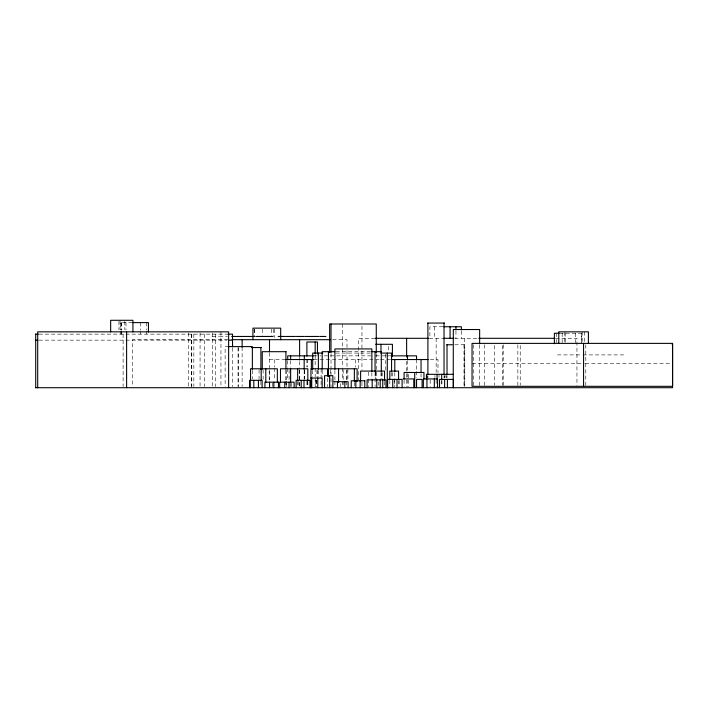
<?xml version="1.0" encoding="UTF-8"?>
<svg xmlns="http://www.w3.org/2000/svg" width="708" height="708" viewBox="0 0 708 708"><rect width="100%" height="100%" fill="white"/><g stroke="black" fill="none" stroke-linecap="round" stroke-linejoin="round"><path stroke-width="0.53" stroke-dasharray="3.54 2.66" d="M408.516 377.86L408.516 373.55M132.184 322.6L120.254 322.6L120.254 329.946M442.792 326.76L429.889 326.76L429.889 338.3M559.754 333.22L581.587 333.22L581.587 342.663M39.011 334.149L229.365 334.149M212.037 336.45L218.692 336.45M219.427 336.45L227.48 336.45M374.886 338.3L358.469 338.3L358.469 380.019M429.252 338.3L442.792 338.3M454.669 338.3L478.316 338.3M555.665 338.3L576.949 338.3L576.949 385.515M227.87 339.69L132.476 339.69L132.476 386.612M332.663 339.69L347 339.69L347 349.504M39.011 340.15L226.994 340.15M454.784 344.769L464.784 344.769L464.784 386.603M228.746 346.61L225.126 346.61L225.126 386.621M336.026 351.69L370.726 351.69M335.875 353.08L370.877 353.08M557.515 354.903L581.834 354.903M582.941 354.903L624.934 354.903M313.759 355.85L321.105 355.85M324.202 355.85L371.266 355.85M375.629 355.85L379.992 355.85M382.178 355.85L386.064 355.85M386.851 355.85L391.32 355.85M269.518 359.54L285.421 359.54M313.759 359.54L373.293 359.54M375.629 359.54L379.992 359.54M380.523 359.54L386.391 359.54M386.851 359.54L391.32 359.54M430.314 359.54L437.986 359.54L437.986 372.541M472.05 363.7L584.268 363.7M585.374 363.7L672.6 363.7M585.79 344.769L585.79 385.506M584.445 331.84L584.445 342.327M582.18 331.84L582.18 342.327M581.303 333.22L581.303 342.663M575.356 333.22L575.356 342.663M565.064 332.884L565.064 342.327M564.94 331.84L564.94 342.327M562.17 333.22L562.17 342.663M556.258 333.22L556.258 342.663M520.23 345.522L520.23 385.24M517.858 344.769L517.858 385.506M503.22 344.769L503.22 385.506M502.547 345.522L502.547 385.24M494.52 345.522L494.52 385.24M484.617 344.769L484.617 385.506M479.643 344.893L479.643 385.515M473.528 344.769L473.528 387.71M464.466 338.3L464.466 386.612M463.988 344.769L463.988 386.603M461.386 330.955L461.386 338.3M455.952 330.955L455.952 338.3M447.022 375.594L447.022 377.798M446.677 375.594L446.677 377.798M445.102 375.346L445.102 377.408M444.491 375.656L444.491 377.842M444.031 375.656L444.031 377.842M441.934 380.497L441.934 386.674M441.686 380.497L441.686 386.674M439.004 374.32L439.004 377.408M436.155 338.3L436.155 372.337M436.155 380.019L436.155 386.612M434.942 375.346L434.942 377.408M434.677 326.76L434.677 338.3M430.19 380.028L430.19 386.612M427.897 375.656L427.897 377.842M427.588 375.656L427.588 377.842M421.048 373.62L421.048 377.957M416.543 359.54L416.543 370.373M416.543 371.461L416.543 377.957M408.259 380.028L408.259 386.612M407.525 360.62L407.525 372.541M407.525 373.62L407.525 386.621M406.631 361.354L406.631 386.612M404.1 380.09L404.1 386.621M399.197 380.435L399.197 386.665M398.586 380.435L398.586 386.665M394.799 372.541L394.799 386.621M394.577 380.435L394.577 386.665M392.409 372.514L392.409 377.939M391.568 372.558L391.568 377.966M389.816 380.435L389.816 386.665M388.426 346.478L388.426 350.814M385.789 354.159L385.789 370.39M384.559 381.47L384.559 386.665M382.178 372.541L382.178 379.037M381.302 372.426L381.302 378.975M380.984 372.514L380.984 379.028M378.762 381.816L378.762 386.727M376.267 353.646L376.267 378.922M375.78 371.081L375.78 378.355M375.665 372.514L375.665 379.028M375.063 372.426L375.063 386.612M371.85 372.62L371.85 379.09M368.461 372.125L368.461 378.355M368.461 379.399L368.461 386.665M361.956 326.184L361.956 370.125M361.956 382.214L361.956 386.612M355.389 359.54L355.389 367.125M354.363 382.444L354.363 386.656M347.894 368.779L347.894 380.346M347 350.602L347 369.151M347 370.249L347 380.063M346.398 369.824L346.398 380.346M346.398 381.4L346.398 386.656M343.168 369.824L343.168 380.346M343.168 381.4L343.168 386.656M342.566 323.99L342.566 366.832M342.566 367.93L342.566 380.019M342.566 381.116L342.566 386.612M340.707 383.709L340.707 386.71M334.911 370.47L334.911 380.169M334.911 381.24L334.911 386.63M331.017 353.646L331.017 387.71M330.76 369.824L330.76 374.036M327.592 378.24L327.592 386.656M322.193 370.249L322.149 376.877M321.122 368.779L321.122 386.656M318.379 370.39L318.379 376.886M317.458 370.293L317.458 376.824M316.919 370.373L316.919 376.877M316.733 380.169L316.733 386.63M316.396 380.169L316.396 386.63M315.618 380.169L315.618 386.63M315.175 355.053L315.175 367.027M315.175 368.116L315.175 376.824M315.175 377.913L315.175 386.621M312.706 370.39L312.706 376.886M307.821 381.4L307.821 386.656M307.626 359.407L307.626 367.027M307.626 381.178L307.626 386.621M306.891 359.407L306.891 367.027M306.891 381.178L306.891 386.621M304.493 369.824L304.493 379.293M304.316 370.373L304.316 379.037M304.166 370.373L304.166 379.037M299.608 357.151L299.608 360.425M299.608 361.514L299.608 369.151M299.608 370.249L299.608 386.612M299.413 369.824L299.413 386.656M298.21 381.4L298.21 386.656M297.67 381.4L297.67 386.656M291.218 383.09L291.218 386.78M290.652 360.62L290.652 367.125M290.652 383.373L290.634 386.656M289.085 369.824L289.085 380.346M287.722 360.62L287.722 367.125M287.722 368.204L287.722 380.125M286.598 383.09L286.598 386.78M286.12 370.249L286.12 380.063M286.12 381.161L286.12 386.612M285.926 370.249L285.926 380.063M285.926 381.161L285.926 386.612M274.456 329.193L274.456 337.583M274.545 359.54L274.545 367.125M274.545 368.204L274.545 380.125M273.598 329.193L273.598 335.486M272.359 383.09L272.359 386.78M271.359 329.193L271.359 335.486M269.5 352.779L269.518 380.125M269.208 369.824L269.208 380.346M263.119 369.824L263.119 379.293M262.252 329.193L262.252 335.486M260.889 381.196L260.889 386.621M259.057 369.824L259.057 379.293M254.553 329.193L254.553 335.486M254.19 329.193L254.19 335.486M252.367 370.408L252.367 379.054M242.127 347.327L242.127 386.612M238.454 347.539L238.454 386.621M238.038 347.539L238.038 386.621M232.525 347.894L232.525 386.603M220.949 331.84L220.949 386.612M215.436 334.149L215.436 386.603M212.338 332.928L212.338 386.612M204.453 334.149L204.453 386.603M200.063 332.928L200.063 386.612M193.842 334.149L193.842 386.603M191.779 334.149L191.779 386.603M191.523 334.149L191.523 386.603M188.744 332.928L188.744 386.612M146.538 322.6L146.538 329.946M146.538 330.999L146.538 334.149M140.281 322.6L140.281 329.946M140.281 330.999L140.281 334.149M125.989 322.6L125.989 329.946M124.829 321.344L124.829 329.742M123.112 334.149L123.112 386.603M121.546 322.6L121.546 329.946M121.546 330.999L121.546 334.149M121.21 322.6L121.21 329.946M121.21 330.999L121.21 334.149M120.254 330.999L120.254 334.149M120.077 320.29L120.077 329.742M118.935 321.344L118.935 329.742"/><path stroke-width="1.06" d="M132.361 322.6L148.441 322.6L148.441 332.043M427.588 323.06L444.491 323.06M443.863 326.76L461.386 326.76L461.386 329.901M559.267 333.22L554.382 333.22L554.382 343.716M35.4 334.149L38.276 334.149M228.1 334.149L232.525 334.149L232.525 346.787M231.684 336.45L236.392 336.45M237.083 336.45L241.171 336.45M241.826 336.45L250.305 336.45M250.951 336.45L255.048 336.45M256.172 336.45L264.164 336.45M264.332 336.45L273.164 336.45M278.173 336.45L285.342 336.45M286.165 336.45L295.484 336.45M296.422 336.45L304.413 336.45M305.316 336.45L309.405 336.45M309.989 336.45L318.821 336.45M319.821 336.45L325.928 336.45M375.382 338.3L428.499 338.3M443.774 338.3L453.58 338.3M478.803 338.3L554.895 338.3M231.985 339.69L330.459 339.69M35.4 340.15L37.913 340.15M229.365 340.15L232.525 340.15M375.665 344.3L392.409 344.3L392.409 356.239M446.677 344.769L452.324 344.769M672.087 344.769L672.547 344.769L672.547 387.71L35.4 387.71M228.383 346.61L252.367 346.61L252.367 369.319M251.375 347.539L261.287 347.539M286.12 351.69L262.234 351.69L262.296 369.151M334.937 351.69L322.193 351.69L322.193 369.151M371.815 351.69L381.302 351.69L381.302 371.337M322.804 353.08L312.706 353.08L312.706 369.31M380.727 353.08L391.568 353.08L391.568 371.47M313.759 355.85L287.722 355.85L287.722 359.54M391.117 355.85L416.543 355.85L416.543 359.54M285.421 359.54L313.759 359.54M391.32 359.54L428.207 359.54M329.362 368.779L357.098 368.779L357.098 381.4M453.226 374.32L426.446 374.32L426.446 379.47M310.759 378.01L322.158 378.01L322.158 387.71M403.179 378.93L413.799 378.93L413.799 387.71M364.859 380.78L351.23 380.78L351.23 387.71M333.875 381.701L348.088 381.701L348.088 387.71M278.545 382.17L264.916 382.17L264.916 387.71M588.401 343.38L588.401 331.84L558.78 331.84L558.78 343.38M583.569 343.38L583.569 386.32M479.643 343.796L479.643 329.53L453.324 329.53L453.226 387.71M455.952 326.76L455.952 329.901M453.403 387.71L453.403 379.399L439.544 379.399L439.544 387.71M450.067 326.76L450.067 338.3M447.403 379.399L447.403 387.71M447.022 344.769L447.022 374.497M444.624 379.399L444.624 387.71M444.031 323.06L444.031 374.559M441.686 374.32L441.686 379.47M437.562 387.71L437.562 378.93L423.357 378.93L423.357 387.71M437.066 374.32L437.066 379.47M434.331 378.93L434.331 387.71M427.897 323.06L427.897 374.559M426.942 378.93L426.942 387.71M423.95 379.001L423.95 372.47L404.1 372.47L404.1 379.001M422.101 387.71L422.101 379.399L416.552 379.399L416.552 387.71M421.048 359.54L421.048 372.541M414.72 372.47L414.72 387.71M407.525 355.85L407.525 359.54M406.631 338.3L406.631 356.965M402.1 387.71L402.1 379.399L387.648 379.399L387.648 387.71M398.586 379.399L398.586 371.081L389.816 371.081L389.816 379.399M397.02 379.399L397.02 387.71M394.799 359.54L394.799 371.461M392.728 379.399L392.728 387.71M387.285 353.08L387.285 387.71M385.984 387.71L385.984 379.86L367.107 379.86L367.107 387.71M384.559 380.435L384.559 371.081L360.611 371.081L360.611 381.47M382.754 379.86L382.754 387.71M380.984 344.3L380.984 351.903M380.205 379.86L380.205 387.71M376.78 379.86L376.78 387.71M376.267 352.549L376.267 323.99L329.636 323.99L329.636 352.549M375.063 351.69L375.063 371.337M372.187 379.86L372.187 387.71M371.85 371.55L371.85 348.92L334.911 348.92L334.911 369.39M364.779 380.78L364.779 387.71M360.16 380.78L360.16 387.71M355.85 380.78L355.85 387.71M354.363 368.779L354.363 381.4M344.858 381.701L344.858 387.71M338.566 368.779L338.566 382.444M337.468 381.701L337.468 387.71M332.875 387.71L332.875 375.7L324.565 375.7L324.565 387.71M331.017 323.99L331.017 352.549M329.645 375.7L329.645 387.71M328.432 351.69L328.432 376.789M327.592 376.134L327.592 368.779L310.962 368.779L310.962 387.71M318.379 353.08L318.379 369.31M317.777 378.01L317.777 387.71M317.458 353.965L317.458 341.991L306.891 341.991L306.891 356.142M315.175 341.991L315.175 353.965M311.724 378.01L311.724 387.71M311.37 359.54L311.37 369.293M309.989 387.71L309.989 380.32L296.13 380.32L296.13 387.71M307.821 380.346L307.821 368.779L280.474 368.779L280.474 382.444M304.316 355.85L304.316 359.54M304.166 359.54L304.166 369.293M303.989 380.32L303.989 387.71M301.21 380.32L301.21 387.71M299.608 339.69L299.608 356.053M297.67 368.779L297.67 380.346M294.121 387.71L294.121 382.17L279.669 382.17L279.669 387.71M290.652 355.85L290.652 359.54M290.634 368.779L290.634 382.444M289.041 382.17L289.041 387.71M285.926 351.69L285.926 369.151M284.749 382.17L284.749 387.71M280.687 339.69L280.687 328.14L252.933 328.14L252.933 339.69M278.465 382.17L278.465 387.71M277.341 382.444L277.341 368.779L250.561 368.779L250.561 380.346M273.846 382.17L273.846 387.71M269.5 339.69L269.5 351.69M269.536 382.17L269.536 387.71M265.801 368.779L265.801 382.444M262.119 387.71L262.119 380.32L249.659 380.32L249.659 387.71M261.181 368.779L261.181 380.346M260.889 347.539L260.889 369.249M258.429 380.32L258.429 387.71M253.809 380.32L253.809 387.71M250.119 380.32L250.119 387.71M242.127 339.69L242.127 347.327M228.631 387.71L228.631 331.84L37.71 331.84L37.71 387.71M132.918 331.84L132.918 320.29L110.66 320.29L110.66 331.84M126.608 331.84L126.608 387.71M35.71 334.149L35.71 387.71M672.6 343.38L472.05 343.38L472.05 386.32L672.6 386.32L672.6 343.38"/></g></svg>
